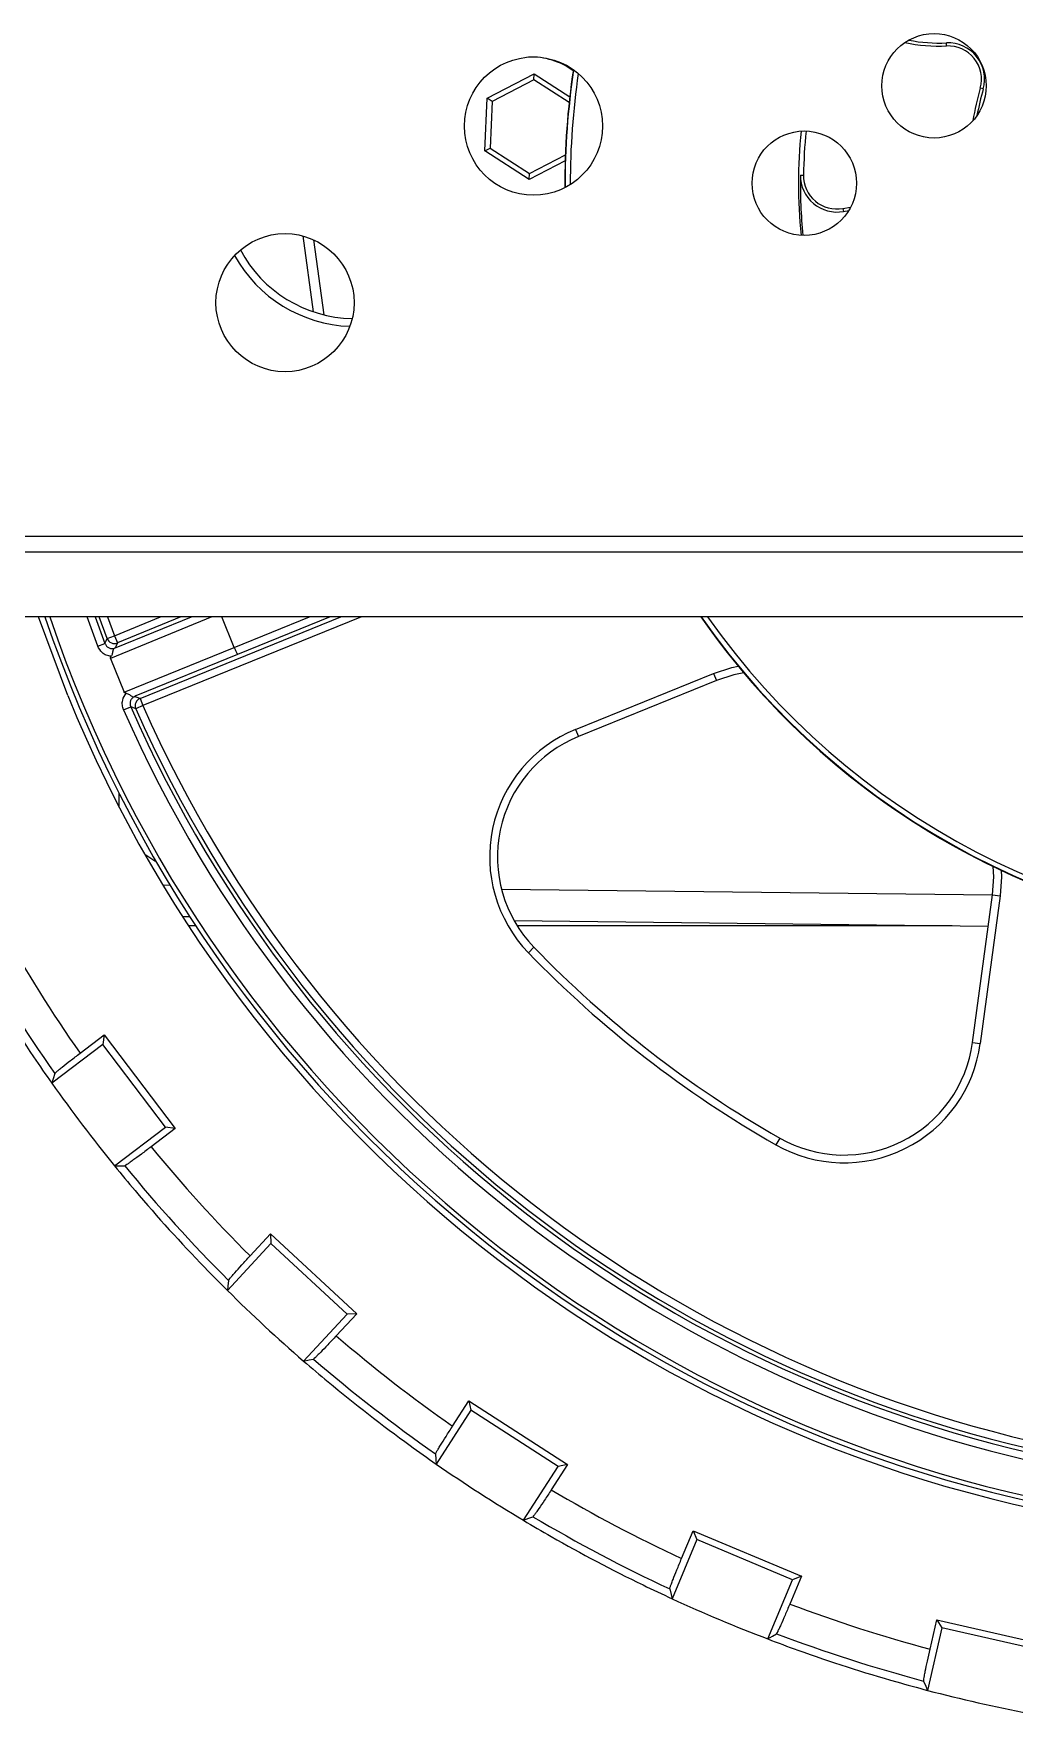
# Model space of a CAD drawing. Header units: inches. Extents: x 0 to 11, y 0 to 8.4.
# Drawn here: x 3.9292 to 4.0866, y 3.3304 to 3.5999 of the extents above; entities that cross this region are included whole.
import ezdxf

# ---------------------------------------------------------------- set-up
doc = ezdxf.new("R2010")
doc.units = ezdxf.units.IN
doc.header["$MEASUREMENT"] = 0

msp = doc.modelspace()

# ---------------------------------------------------------------- linework, layer by layer
at = {"color": 7, "linetype": 'Continuous', "lineweight": 25}
for p, q in [((4.075692765534233, 3.597921005912082), (4.075669069201542, 3.598417973800521)), ((4.001957018966957, 3.589548642301505), (4.009489323508448, 3.593443759806481)), ((4.009444741203686, 3.592482542690514), (4.002767166255556, 3.589029424335039)), ((4.009444741203686, 3.592482542690514), (4.009489323508448, 3.593443759806481)), ((4.015107895138157, 3.588853065296687), (4.009444741203686, 3.592482542690514)), ((4.009489323508448, 3.593443759806481), (4.015210290274927, 3.589777230556166)), ((4.081572118804027, 3.591029944234085), (4.081092635076883, 3.59116273713196)), ((4.001564137406247, 3.581077916467045), (4.001957018966957, 3.589548642301505)), ((4.002767166255556, 3.589029424335039), (4.001957018966957, 3.589548642301505)), ((4.002767166255556, 3.589029424335039), (4.002418866999608, 3.581519915616545)), ((4.001564137406247, 3.581077916467045), (4.002418866999608, 3.581519915616545)), ((4.002418866999608, 3.581519915616545), (4.008748142691789, 3.577463525253529)), ((4.008703560387028, 3.576502308137561), (4.001564137406247, 3.581077916467045)), ((4.014470223400922, 3.57948437424057), (4.008703560387028, 3.576502308137561)), ((4.008748142691789, 3.577463525253529), (4.014502034883033, 3.580438987288077)), ((4.008703560387028, 3.576502308137561), (4.008748142691789, 3.577463525253529)), ((4.052227992296575, 3.577202973064422), (4.052725465477017, 3.577195289766771)), ((4.059051516584494, 3.571865673439899), (4.060289969466274, 3.572067809837301)), ((4.059051516584494, 3.571865673439899), (4.059143528529507, 3.571376723135371)), ((4.059143528529507, 3.571376723135371), (4.059980794073619, 3.571519837507633)), ((3.972392339712125, 3.567442518308067), (3.974034715073195, 3.555285417426488)), ((3.975785199039291, 3.554777060545882), (3.974160746125983, 3.566801496866947)), ((5.414825608614485, 3.519239700638624), (2.857533941947648, 3.519239700638604)), ((5.459096441947821, 3.516739700638624), (2.813263108614489, 3.516739700638603)), ((5.459096441947822, 3.506323033971958), (2.813263108614489, 3.506323033971936)), ((3.934638990600616, 3.49370711221465), (3.929943102622472, 3.506323033971945)), ((3.93945055444664, 3.501615877403756), (3.937736778573823, 3.506323033971945)), ((3.939061682407512, 3.506323033971945), (3.940619774298194, 3.502057407722466)), ((3.94097081865701, 3.502861953775858), (3.939710482982417, 3.506323033971945)), ((3.94103686495716, 3.506323033971945), (3.942141364917673, 3.50329995552843)), ((3.957790984290595, 3.506323033971946), (3.941490907791959, 3.499674979345025)), ((3.942141364917673, 3.50329995552843), (3.949509588048489, 3.506323033971945)), ((3.942426871411072, 3.501406478627514), (3.954481559996134, 3.506323033971945)), ((3.952802209247352, 3.506323033971946), (3.942615768369447, 3.502143680376457)), ((3.946240754432977, 3.493255734434684), (3.978471743788538, 3.506323033971946)), ((3.981798172577889, 3.506323033971946), (3.946710336366348, 3.492097492806189)), ((3.961363246165387, 3.501433596506347), (3.959369068569415, 3.506323033971946)), ((3.961363246165387, 3.501433596506347), (3.973423228907729, 3.506323033971946)), ((3.97674965769708, 3.506323033971946), (3.961902201358157, 3.500303480640622)), ((3.93945055444664, 3.501615877403756), (3.940619774298194, 3.502057407722466)), ((3.94097081865701, 3.502861953775858), (3.942141364917673, 3.50329995552843)), ((3.942141364917673, 3.50329995552843), (3.942615768369447, 3.502143680376457)), ((3.94226340072932, 3.501342670013843), (3.942426871411072, 3.501406478627514)), ((3.943710211898807, 3.494233563961815), (3.961363305056763, 3.50143345211314)), ((3.961363305056763, 3.50143345211314), (3.961363246165387, 3.501433596506347)), ((3.941490907791959, 3.499674979345025), (3.943710211898807, 3.494233563961815)), ((3.961902201358157, 3.500303480640622), (3.945590160903065, 3.493650546463837)), ((4.01614177958406, 3.488278138793489), (4.038301102937445, 3.497262117305827)), ((4.03877075538227, 3.496103701758163), (4.016611432028885, 3.487119723245825)), ((4.038301102937445, 3.497262117305827), (4.03877075538227, 3.496103701758163)), ((3.945590160903065, 3.493650546463837), (3.945428692934415, 3.493581827484864)), ((3.946240754432977, 3.493255734434684), (3.946710336366348, 3.492097492806189)), ((3.943609260785884, 3.491419325890695), (3.94475376421764, 3.491921457325985)), ((3.946710336366348, 3.492097492806189), (3.945567352650825, 3.491591911645884)), ((4.01614177958406, 3.488278138793489), (4.016611432028885, 3.487119723245825)), ((3.951102655592018, 3.4632524538712), (3.949933496940065, 3.463266546499345)), ((4.083052631014167, 3.461661975167351), (4.0042653305854, 3.462611649641066)), ((4.079861641130598, 3.438037137100606), (4.08306225180208, 3.461733203709215)), ((4.084301003163759, 3.461565886453866), (4.081100392492277, 3.437869819845258)), ((4.08306225180208, 3.461733203709215), (4.084301003163759, 3.461565886453866)), ((3.954265112826378, 3.458213971508421), (3.953075211615863, 3.458228314160089)), ((4.082378333360897, 3.45666973970171), (4.00628796930704, 3.457586906250689)), ((3.955227433489133, 3.456739700638703), (3.954040512675103, 3.456739700638703)), ((4.076574204142204, 3.456739700638702), (4.006792038063264, 3.456739700638703)), ((4.008566812099597, 3.452458705925875), (4.009465236288825, 3.453327805446189)), ((3.936631336351519, 3.436335092318319), (3.940487654779496, 3.439260956074997)), ((3.940487654779496, 3.439260956074997), (3.940277930668557, 3.437732254921913)), ((3.940487654779496, 3.439260956074997), (3.951880572039172, 3.42424497432375)), ((3.940277930668557, 3.437732254921913), (3.932090134920275, 3.431520015120039)), ((3.950351870886088, 3.42445469843469), (3.940277930668557, 3.437732254921913)), ((4.079861641130598, 3.438037137100606), (4.081100392492277, 3.437869819845258)), ((3.942164075137805, 3.418242458632816), (3.950351870886088, 3.42445469843469)), ((3.951880572039172, 3.42424497432375), (3.948024253611194, 3.421319110567072)), ((3.951880572039172, 3.42424497432375), (3.950351870886088, 3.42445469843469)), ((4.048902287417834, 3.422724389475812), (4.048283477556748, 3.421638307362976)), ((3.963899223077907, 3.403804270823911), (3.967188884454415, 3.407355326803267)), ((3.967188884454415, 3.407355326803267), (3.981016215568153, 3.394545830876002)), ((3.967188884454415, 3.407355326803267), (3.967247802693398, 3.405813431845994)), ((3.967247802693398, 3.405813431845994), (3.960263142081234, 3.398273774114739)), ((3.97947432061088, 3.394486912637019), (3.967247802693398, 3.405813431845994)), ((3.972489659998716, 3.386947254905764), (3.97947432061088, 3.394486912637019)), ((3.981016215568153, 3.394545830876002), (3.977726554191646, 3.390994774896646)), ((3.981016215568153, 3.394545830876002), (3.97947432061088, 3.394486912637019)), ((3.996401767204825, 3.376502684443228), (3.999024816833586, 3.38057103560625)), ((3.999024816833586, 3.38057103560625), (4.014866425342465, 3.370357235554798)), ((3.999024816833586, 3.38057103560625), (3.999350587221615, 3.379062796542827)), ((3.999350587221615, 3.379062796542827), (3.993781287123862, 3.370424809567105)), ((4.013358186279042, 3.37003146516677), (3.999350587221615, 3.379062796542827)), ((4.007788886181289, 3.361393478191048), (4.013358186279042, 3.37003146516677)), ((4.014866425342465, 3.370357235554798), (4.012243375713703, 3.366288884391777)), ((4.014866425342465, 3.370357235554798), (4.013358186279042, 3.37003146516677)), ((4.03561085739011, 3.358293153529626), (4.031626138172037, 3.348819298172661)), ((4.033151395376056, 3.355259878063177), (4.035028133221429, 3.359721909618461)), ((4.035028133221428, 3.359721909618461), (4.052402679867146, 3.352414146588955)), ((4.035028133221428, 3.359721909618461), (4.03561085739011, 3.358293153529626)), ((4.05097392377831, 3.351831422420273), (4.03561085739011, 3.358293153529626)), ((4.046989204560235, 3.342357567063309), (4.05097392377831, 3.351831422420273)), ((4.052402679867146, 3.352414146588955), (4.050525942021774, 3.347952115033671)), ((4.052402679867146, 3.352414146588955), (4.05097392377831, 3.351831422420273)), ((4.073031488735829, 3.340721303606237), (4.074104891068055, 3.345441438982874)), ((4.074104891068055, 3.345441438982874), (4.092484459042725, 3.341261755657058)), ((4.074104891068055, 3.345441438982874), (4.074926863238398, 3.344135577899399)), ((4.074926863238398, 3.344135577899399), (4.07264779857708, 3.33411371246221)), ((4.09117859795925, 3.340439783486715), (4.074926863238398, 3.344135577899399))]:
    msp.add_line(p, q, dxfattribs=at)
at = {"color": 7, "linetype": 'Continuous', "lineweight": 25, "flags": 128}
for points in [[(3.940619774298194, 3.502057407722466), (3.94081614357403, 3.502507862190197), (3.94097081865701, 3.502861953775858)], [(3.942615768369447, 3.502143680376457), (3.94241822734026, 3.501695026378358), (3.94226340072932, 3.501342670013843)], [(4.038301102937445, 3.497262117305827), (4.041238403859587, 3.498219781494442), (4.042234562884405, 3.498444672935014)], [(4.043153597204245, 3.497343352980215), (4.041541793988063, 3.497007158539875), (4.03877075538227, 3.496103701758163)], [(3.945428692934415, 3.493581827484864), (3.945883231833216, 3.493399127912769), (3.946240754432977, 3.493255734434684)], [(3.945567352650825, 3.491591911645884), (3.945111525262988, 3.491776371771335), (3.94475376421764, 3.491921457325985)], [(3.942861443719749, 3.478067381585087), (3.942842630483576, 3.476032779559718), (3.942854115457185, 3.475903393945847)], [(3.947001134262144, 3.46826414877881), (3.948613025008239, 3.467200533229498), (3.948819819747039, 3.467091425745331)], [(4.08306225180208, 3.461733203709215), (4.083249383707424, 3.464641789406977), (4.083174848755043, 3.466286593062751)], [(4.084469871364388, 3.465669790440918), (4.084499362983423, 3.464648987293494), (4.084301003163759, 3.461565886453866)], [(3.932557194446704, 3.433078738935154), (3.932295243429487, 3.432205552457026), (3.932090134920275, 3.431520015120039)], [(3.942164075137805, 3.418242458632816), (3.943074752061023, 3.418258966597156), (3.943790993530478, 3.418272476571064)], [(3.960452436374, 3.399889921448295), (3.960346092222025, 3.398984513318032), (3.960263142081234, 3.398273774114739)], [(3.972489659998716, 3.386947254905764), (3.973383635115265, 3.387121649465192), (3.974086649285065, 3.38725932821818)], [(3.993687064571665, 3.372049274600183), (3.993739558498178, 3.371139155185663), (3.993781287123862, 3.370424809567105)], [(4.007788886181289, 3.361393478191048), (4.008638996509626, 3.361720460455124), (4.009307422649963, 3.361978124687951)], [(4.031251261679447, 3.350402722357249), (4.031460998683054, 3.349515545176341), (4.031626138172037, 3.348819298172661)], [(4.046989204560235, 3.342357567063309), (4.047769619928211, 3.3428272018414), (4.048383148249051, 3.343197022556736)], [(4.072003658576627, 3.335607984255712), (4.072364265904605, 3.334770705738123), (4.07264779857708, 3.33411371246221)]]:
    msp.add_lwpolyline(points, dxfattribs=at)
at = {"color": 7, "linetype": 'Continuous', "lineweight": 25}
for centre, radius in [((4.073679775281154, 3.59153136730528), 0.008375000000000465), ((4.009388108614514, 3.585073033971943), 0.01108333333335798), ((4.052846441947821, 3.57590636730528), 0.008375000000000465), ((3.969513108614489, 3.556739700638613), 0.01108333333333356)]:
    msp.add_circle(centre, radius, dxfattribs=at)
for centre, radius, start, end in [((4.07445869653666, 3.623802338347654), 0.0259107370588211, 257.8286234968903, 272.7298993569316), ((4.07445869653666, 3.623802338347653), 0.02541320454900609, 259.0159800501372, 272.7298993569331), ((4.075947062386177, 3.592587802197039), 0.00583679545099384, 344.5199424926516, 92.72989935692601), ((4.075947062386177, 3.592587802197039), 0.005339262941179323, 344.5199424926501, 92.72989935693224), ((4.009096441947738, 3.584973033972021), 0.01116666666666713, 53.36620665941978, 92.48123790867625), ((4.136179775536298, 3.575906367409372), 0.1217621332399779, 171.396259700403, 180.3334949720683), ((4.136179775536299, 3.575906367409376), 0.1217621332399773, 171.396259700345, 180.3334949721365), ((4.136179775025997, 3.575906367201244), 0.1217621332399775, 171.3962594557569, 180.3334949964246), ((4.136179775536299, 3.575906367409376), 0.1217131387305176, 171.4079145681836, 180.3218401043021), ((4.136179775536299, 3.575906367409376), 0.1208896042990758, 171.6281576262266, 180.1015970462627), ((4.136179775536299, 3.575906367409377), 0.05716073705882057, 164.5199424926473, 169.9021431203536), ((4.136179775536299, 3.575906367409376), 0.05666320454900622, 164.5199424926467, 168.9505967340246), ((4.136179775536299, 3.575906367409376), 0.08426729786930078, 174.3071498775551, 185.6928502655928), ((4.136179775536299, 3.575906367409377), 0.08346426294117933, 174.2445761282701, 179.1151572637436), ((4.136179775536299, 3.575906367409376), 0.08396179545099428, 179.1151572637436, 185.7228392042973), ((4.058064091725897, 3.577112836569026), 0.005836795450993736, 179.1151572637471, 280.6574330466516), ((4.058064091725897, 3.577112836569026), 0.005339262941179507, 179.1151572637433, 280.6574330466519), ((3.980714540994787, 3.575018833335427), 0.02208333333333305, 209.0407014306983, 267.959455991734), ((3.980714540994787, 3.575018833335427), 0.02083333333333342, 208.1427945727655, 268.8573628648959), ((4.136179775281149, 3.575906367305309), 0.2166666666666673, 198.7327189632708, 327.0985518140167), ((4.136179775281149, 3.575906367305308), 0.2159393722946574, 198.7981729344581, 263.6886474023887), ((4.136179775536298, 3.575906367409372), 0.1217621332399777, 214.8527552949257, 280.7873273886244), ((4.136179775536299, 3.575906367409376), 0.1217621332399777, 214.8527552949279, 325.1198492238486), ((4.136179775536299, 3.575906367409376), 0.1217131387305175, 214.8688181996955, 325.1311818003073), ((4.136179775536299, 3.575906367409376), 0.1208896042990755, 215.1412424700366, 324.8587575299662), ((3.942141623256391, 3.503300542442746), 0.001250257344971752, 200.5361757139314, 292.2864915077408), ((4.136179775025997, 3.575906367201244), 0.1217621332399774, 220.1819571865472, 244.1946378904945), ((4.136179775281149, 3.575906367305309), 0.2176589199346173, 202.1882974834257, 327.2718647387521), ((3.946710931487226, 3.492097253978951), 0.001250257344972649, 112.0901034590817, 203.8404192528428), ((4.136179775281149, 3.575906367305308), 0.2102889992842365, 203.6886474023881, 260.6879475644637), ((4.136179775281149, 3.575906367305308), 0.2090391896652913, 203.6886474023881, 260.687947564464), ((4.136179775281149, 3.575906367305309), 0.2084275008105853, 203.8614610807101, 260.515133886142), ((4.136179775281149, 3.575906367305309), 0.2071776911916398, 203.8614610807102, 260.5151338861418), ((4.024438972775959, 3.46781279745142), 0.02208333333333358, 112.0689411417248, 224.0495031996985), ((4.024438972775959, 3.46781279745142), 0.02083333333333358, 112.068941141723, 224.0495031996982), ((4.136179775281149, 3.575906367305308), 0.2435153389023903, 209.406285077012, 214.9703098898412), ((4.136179775281149, 3.575906367305309), 0.2487204994597813, 209.329502153724, 215.0470928131292), ((4.136179775281149, 3.575906367305309), 0.1775511010160953, 224.0495031996986, 240.327091767154), ((4.136179775281149, 3.575906367305309), 0.1763011010160955, 224.0495031996986, 240.3270917671539), ((4.136179775281149, 3.575906367305309), 0.2500000000000009, 210.2780843117155, 214.0985106551352), ((4.059215785102607, 3.440825758023078), 0.02208333333333331, 240.3270917671532, 352.307653825127), ((4.059215785102607, 3.440825758023078), 0.02083333333333348, 240.3270917671522, 352.3076538251286), ((4.136179775281149, 3.575906367305309), 0.2500000000000002, 214.0985106551352, 215.2780843117168), ((4.136179775281149, 3.575906367305309), 0.2499999999999996, 215.2780843117168, 219.0985106551366), ((4.136179775281149, 3.575906367305308), 0.2435153389023901, 219.4062850770119, 224.9703098898413), ((4.136179775281149, 3.575906367305309), 0.2500000000000008, 219.0985106551366, 220.2780843117155), ((4.136179775281149, 3.575906367305309), 0.2487204994597814, 219.329502153724, 225.0470928131293), ((4.136179775281149, 3.575906367305309), 0.2500000000000008, 220.2780843117155, 224.0985106551351), ((4.136179775281149, 3.575906367305309), 0.2499999999999997, 224.0985106551351, 225.2780843117166), ((4.136179775281149, 3.575906367305309), 0.2499999999999999, 225.2780843117166, 229.0985106551366), ((4.136179775281149, 3.575906367305308), 0.2435153389023902, 229.4062850770121, 234.9703098898412), ((4.136179775281149, 3.575906367305309), 0.2500000000000014, 229.0985106551366, 230.2780843117156), ((4.136179775281149, 3.575906367305309), 0.2487204994597814, 229.329502153724, 235.0470928131294), ((4.136179775281149, 3.575906367305309), 0.2500000000000014, 230.2780843117156, 234.0985106551351), ((4.136179775281149, 3.575906367305309), 0.2499999999999998, 234.0985106551351, 235.2780843117168), ((4.136179775281149, 3.575906367305309), 0.2499999999999997, 235.2780843117168, 239.0985106551367), ((4.136179775281149, 3.575906367305308), 0.2435153389023903, 239.4062850770121, 244.9703098898412), ((4.136179775281149, 3.575906367305309), 0.2500000000000014, 239.0985106551367, 240.2780843117156), ((4.136179775281149, 3.575906367305309), 0.2487204994597817, 239.3295021537241, 245.0470928131294), ((4.136179775281149, 3.575906367305309), 0.2500000000000014, 240.2780843117156, 244.0985106551352), ((4.136179775281149, 3.575906367305309), 0.2499999999999996, 244.0985106551352, 245.2780843117168), ((4.136179775281149, 3.575906367305309), 0.2499999999999999, 245.2780843117168, 249.0985106551366), ((4.136179775281149, 3.575906367305308), 0.2435153389023901, 249.4062850770122, 254.9703098898413), ((4.136179775281149, 3.575906367305309), 0.25, 249.0985106551366, 250.2780843117154), ((4.136179775281149, 3.575906367305309), 0.2487204994597818, 249.3295021537241, 255.0470928131292), ((4.136179775281149, 3.575906367305309), 0.25, 250.2780843117154, 254.0985106551351), ((4.136179775281149, 3.575906367305309), 0.2500000000000008, 254.0985106551351, 255.2780843117171), ((4.136179775281149, 3.575906367305309), 0.2500000000000008, 255.2780843117171, 259.0985106551366)]:
    msp.add_arc(centre, radius, start, end, dxfattribs=at)
for points, knots in [([(3.941607721050559, 3.500005854465488), (3.94134515099206, 3.500050709133443), (3.940821277701226, 3.500140202058285), (3.939987783587152, 3.500647117928979), (3.939654014443543, 3.501248987775337), (3.93945055444664, 3.501615877403756)], [0, 0, 0, 0, 0.2817690329953101, 0.5621786102121058, 1, 1, 1, 1]), ([(3.940619774298194, 3.502057407722466), (3.9406961400328, 3.501907959848532), (3.940810834393585, 3.501683502787261), (3.941068948566291, 3.501468059492176), (3.941287551188214, 3.50134429816817), (3.941527206692875, 3.501268901303838), (3.94186036783731, 3.501229265230036), (3.942102277903392, 3.501297561295788), (3.942263262334397, 3.501343010430928)], [0, 0, 0, 0, 0.2494061374392532, 0.3745852463387721, 0.5004590110173539, 0.62616941281448, 0.7512261257044467, 1, 1, 1, 1]), ([(3.942426871411072, 3.501406478627514), (3.942393634723441, 3.501392759413817), (3.942352045639194, 3.501375592554695), (3.942288737977446, 3.501349044328518), (3.942255447800789, 3.501335522426023), (3.942222191478455, 3.501322324878259), (3.942185587540388, 3.501308058632754), (3.942146985655769, 3.50129278449548), (3.942088201090271, 3.501266844269763), (3.942014815915082, 3.501219380376356), (3.941959227037086, 3.501135945840137), (3.941926863410472, 3.501040681060825), (3.941912589027305, 3.500983374747048), (3.941890467162555, 3.500887768436701), (3.941857323504232, 3.500711557507631), (3.941802568706383, 3.500441082756948), (3.941732367163837, 3.500197196174922), (3.941646896820474, 3.500065992391868), (3.941607721050559, 3.500005854465488)], [0, 0, 0, 0, 0.06288038969232142, 0.07868226380897483, 0.09444750818904268, 0.1103824600010479, 0.125930201677596, 0.1493497873158972, 0.1776115584611643, 0.2516193363735348, 0.3767987394300779, 0.4609815516107785, 0.4866851896105369, 0.5014439022438327, 0.6600979331433215, 0.7938467837749081, 0.9055086168109087, 1, 1, 1, 1]), ([(3.961363305056763, 3.50143345211314), (3.961430544790365, 3.501271531138878), (3.961570389202955, 3.500934769787836), (3.961745628554493, 3.500556457738687), (3.961861174325008, 3.50033789739088), (3.961888875500181, 3.500314659433986), (3.961902201358157, 3.500303480640622)], [0, 0, 0, 0, 0.2702622342593538, 0.5620882381667776, 0.7893392642246856, 1, 1, 1, 1]), ([(3.941490907791959, 3.499674979345025), (3.941486172101585, 3.499691083782833), (3.941476221645762, 3.499724921826359), (3.9414824952339, 3.499781992968174), (3.941515327817086, 3.499882410480033), (3.941567972881431, 3.499952748061184), (3.941607721050559, 3.500005854465488)], [0, 0, 0, 0, 0.1366464377157798, 0.2871163937674699, 0.4617573650695742, 1, 1, 1, 1]), ([(3.943609260785884, 3.491419325890695), (3.943526274858757, 3.491671797256201), (3.943360758386313, 3.492175354561141), (3.943418973939689, 3.493149023278277), (3.94379519762256, 3.493726105967896), (3.944025109764066, 3.494078764035522)], [0, 0, 0, 0, 0.2811138799039034, 0.5606851591347769, 1, 1, 1, 1]), ([(3.944025109764067, 3.494078764035522), (3.943980957818734, 3.494085379407586), (3.943901884890248, 3.494097227058652), (3.943805900005666, 3.494133701072629), (3.943740700556333, 3.494178945352784), (3.943719932789348, 3.494216149566988), (3.943710211898806, 3.494233563961815)], [0, 0, 0, 0, 0.3653216879841692, 0.6542646194004713, 0.8381696119005837, 1, 1, 1, 1]), ([(3.944025109764067, 3.494078764035522), (3.944109395105805, 3.494058946157405), (3.944293943761219, 3.494015553526087), (3.944521997346004, 3.493872592144732), (3.94472959694842, 3.493726329953727), (3.944853600770652, 3.49364002429892), (3.945013142096782, 3.493537955951641), (3.945124505094359, 3.493491070042278), (3.945241672507347, 3.493510871125917), (3.945300268148054, 3.493531795645176), (3.945344783334478, 3.493550398983259), (3.945384729562421, 3.493567430750896), (3.945417792004011, 3.493581283584738), (3.945451064472066, 3.493594912188233), (3.945514964754552, 3.49362024952512), (3.945556745891496, 3.49363708337327), (3.945590160903065, 3.493650546463837)], [0, 0, 0, 0, 0.113861868819508, 0.2493085317088551, 0.363228020283163, 0.4993100609991594, 0.5141694474487725, 0.7478207546787436, 0.8113733016697806, 0.8444395175438233, 0.8738941874460882, 0.889425516096687, 0.9054379163486622, 0.9212066312929125, 0.9369839712515143, 1, 1, 1, 1]), ([(3.945428727067237, 3.493581743408432), (3.945353448588501, 3.493546100801193), (3.94520277306232, 3.49347475944719), (3.945009219251189, 3.493313075944882), (3.94484948552417, 3.493119007941534), (3.944694665224692, 3.492824473734642), (3.944606134457909, 3.492401980507075), (3.944704525548549, 3.492081725295988), (3.94475376421764, 3.491921457325985)], [0, 0, 0, 0, 0.1251213291352021, 0.2504397328528576, 0.3764420577843307, 0.5015239083566783, 0.7505434773984995, 1, 1, 1, 1]), ([(3.932557194446704, 3.433078738935154), (3.932611859522166, 3.433140290388715), (3.932698361253961, 3.433237689089485), (3.933191281957773, 3.433650167366851), (3.933885187513193, 3.434211313458003), (3.935041941956679, 3.435121921014911), (3.936101569127996, 3.435930725475734), (3.936631336351519, 3.436335092318319)], [0, 0, 0, 0, 0.2258044908608087, 0.3573118548057993, 0.5009271414483865, 0.7504854067849344, 1, 1, 1, 1]), ([(3.948024253611195, 3.421319110567072), (3.947491441768009, 3.420917350971085), (3.94642617608816, 3.420114101729109), (3.945249611895254, 3.419253243568252), (3.944530222515681, 3.418743290650658), (3.943990663405212, 3.418371764716924), (3.943869222960183, 3.418311377056364), (3.943790993530478, 3.418272476571063)], [0, 0, 0, 0, 0.2498545218868242, 0.499541161717073, 0.6366718540796283, 0.7659515028597044, 1, 1, 1, 1]), ([(3.960452436374, 3.399889921448295), (3.960495582666365, 3.399960030287676), (3.96056385713556, 3.400070970151388), (3.96097766316503, 3.400562776738766), (3.961563584739789, 3.401235893195126), (3.962544640141306, 3.402333534878327), (3.963447721774213, 3.40331405410932), (3.963899223077907, 3.403804270823911)], [0, 0, 0, 0, 0.2258044907961469, 0.3573118547573488, 0.5009271414486911, 0.7504854067850776, 1, 1, 1, 1]), ([(3.977726554191646, 3.390994774896646), (3.977271601779284, 3.390506597126064), (3.976362002645829, 3.389530569600929), (3.975352799557724, 3.388478481581979), (3.97473289171419, 3.387851355340356), (3.97426604452024, 3.387391780263978), (3.974156935235612, 3.387311222115651), (3.974086649285064, 3.38725932821818)], [0, 0, 0, 0, 0.249854521887075, 0.4995411617175783, 0.6366718540076779, 0.7659515027636886, 1, 1, 1, 1]), ([(3.993687064571665, 3.372049274600183), (3.993717381102709, 3.372125810603813), (3.993765353824148, 3.372246920778882), (3.994087471892567, 3.372803112382062), (3.99454760655603, 3.373567746900661), (3.995323154043545, 3.374819071422942), (3.996042250459603, 3.375941512843441), (3.996401767204825, 3.376502684443228)], [0, 0, 0, 0, 0.2258044908150309, 0.3573118547715001, 0.5009271414485902, 0.7504854067850149, 1, 1, 1, 1]), ([(4.012243375713703, 3.366288884391777), (4.011880106230996, 3.365729121481128), (4.01115381135333, 3.364609971775289), (4.010342633495099, 3.363398621060315), (4.00984104277369, 3.36267337640816), (4.009461092412081, 3.36213971614529), (4.009367629518285, 3.362041435227773), (4.009307422649963, 3.361978124687951)], [0, 0, 0, 0, 0.249854521887239, 0.4995411617179232, 0.6366718539620212, 0.765951502702729, 0.9999999999999999, 0.9999999999999999, 0.9999999999999999, 0.9999999999999999]), ([(4.031251261679447, 3.350402722357249), (4.031267827296704, 3.350483360017366), (4.031294040643506, 3.350610960632387), (4.031514683356334, 3.351214637650906), (4.031835050149613, 3.352047557198855), (4.032381525105196, 3.353414543697863), (4.032894786923686, 3.354644802493288), (4.033151395376056, 3.355259878063177)], [0, 0, 0, 0, 0.2258044907957692, 0.3573118547570546, 0.500927141448665, 0.7504854067850464, 1, 1, 1, 1]), ([(4.050525942021774, 3.347952115033671), (4.050265393228103, 3.347337775095759), (4.049744470708505, 3.346109508006749), (4.049155965312506, 3.344775700881523), (4.048787932295087, 3.343974374015922), (4.048506423362684, 3.343382843556578), (4.048431446681216, 3.34326982608286), (4.048383148249051, 3.343197022556736)], [0, 0, 0, 0, 0.24985452190014, 0.4995411617437301, 0.6366718503794426, 0.7659514979208489, 1, 1, 1, 1]), ([(4.072003658576627, 3.335607984255712), (4.072005969942205, 3.33569027343783), (4.072009627435102, 3.335820487412695), (4.072122090675173, 3.336453307425848), (4.072292955415358, 3.337329204164141), (4.072593753473993, 3.338770317446802), (4.072885585494284, 3.340071012826194), (4.073031488735829, 3.340721303606237)], [0, 0, 0, 0, 0.2258044907973691, 0.357311854758261, 0.5009271414486647, 0.7504854067850575, 1, 1, 1, 1])]:
    msp.add_open_spline(points, degree=3, knots=knots, dxfattribs=at)

doc.saveas('drawing.dxf')
